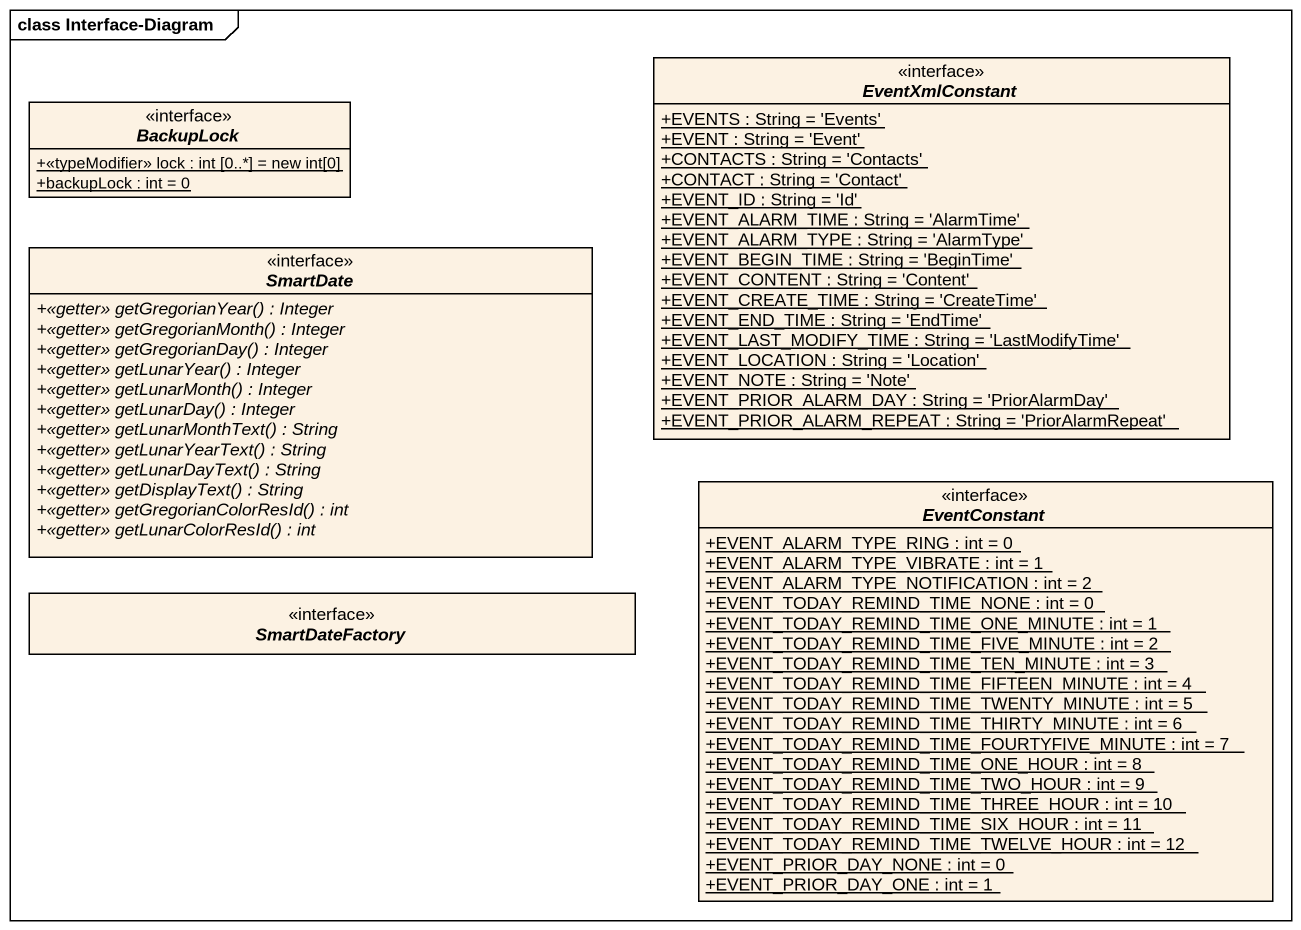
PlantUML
@startuml
mainframe class Interface-Diagram
hide circle
hide empty members
skinparam classAttributeIconSize 0
interface EventXmlConstant {
  {static} +EVENTS : String = 'Events'
  {static} +EVENT : String = 'Event'
  {static} +CONTACTS : String = 'Contacts'
  {static} +CONTACT : String = 'Contact'
  {static} +EVENT_ID : String = 'Id'
  {static} +EVENT_ALARM_TIME : String = 'AlarmTime'
  {static} +EVENT_ALARM_TYPE : String = 'AlarmType'
  {static} +EVENT_BEGIN_TIME : String = 'BeginTime'
  {static} +EVENT_CONTENT : String = 'Content'
  {static} +EVENT_CREATE_TIME : String = 'CreateTime'
  {static} +EVENT_END_TIME : String = 'EndTime'
  {static} +EVENT_LAST_MODIFY_TIME : String = 'LastModifyTime'
  {static} +EVENT_LOCATION : String = 'Location'
  {static} +EVENT_NOTE : String = 'Note'
  {static} +EVENT_PRIOR_ALARM_DAY : String = 'PriorAlarmDay'
  {static} +EVENT_PRIOR_ALARM_REPEAT : String = 'PriorAlarmRepeat'
}
interface BackupLock {
  {static} +<<typeModifier>> lock : int [0..*] = new int[0]
  {static} +backupLock : int = 0
}
interface SmartDate {
  {abstract} +<<getter>> getGregorianYear() : Integer
  {abstract} +<<getter>> getGregorianMonth() : Integer
  {abstract} +<<getter>> getGregorianDay() : Integer
  {abstract} +<<getter>> getLunarYear() : Integer
  {abstract} +<<getter>> getLunarMonth() : Integer
  {abstract} +<<getter>> getLunarDay() : Integer
  {abstract} +<<getter>> getLunarMonthText() : String
  {abstract} +<<getter>> getLunarYearText() : String
  {abstract} +<<getter>> getLunarDayText() : String
  {abstract} +<<getter>> getDisplayText() : String
  {abstract} +<<getter>> getGregorianColorResId() : int
  {abstract} +<<getter>> getLunarColorResId() : int
}
interface EventConstant {
  {static} +EVENT_ALARM_TYPE_RING : int = 0
  {static} +EVENT_ALARM_TYPE_VIBRATE : int = 1
  {static} +EVENT_ALARM_TYPE_NOTIFICATION : int = 2
  {static} +EVENT_TODAY_REMIND_TIME_NONE : int = 0
  {static} +EVENT_TODAY_REMIND_TIME_ONE_MINUTE : int = 1
  {static} +EVENT_TODAY_REMIND_TIME_FIVE_MINUTE : int = 2
  {static} +EVENT_TODAY_REMIND_TIME_TEN_MINUTE : int = 3
  {static} +EVENT_TODAY_REMIND_TIME_FIFTEEN_MINUTE : int = 4
  {static} +EVENT_TODAY_REMIND_TIME_TWENTY_MINUTE : int = 5
  {static} +EVENT_TODAY_REMIND_TIME_THIRTY_MINUTE : int = 6
  {static} +EVENT_TODAY_REMIND_TIME_FOURTYFIVE_MINUTE : int = 7
  {static} +EVENT_TODAY_REMIND_TIME_ONE_HOUR : int = 8
  {static} +EVENT_TODAY_REMIND_TIME_TWO_HOUR : int = 9
  {static} +EVENT_TODAY_REMIND_TIME_THREE_HOUR : int = 10
  {static} +EVENT_TODAY_REMIND_TIME_SIX_HOUR : int = 11
  {static} +EVENT_TODAY_REMIND_TIME_TWELVE_HOUR : int = 12
  {static} +EVENT_PRIOR_DAY_NONE : int = 0
  {static} +EVENT_PRIOR_DAY_ONE : int = 1
}
interface SmartDateFactory
@enduml
